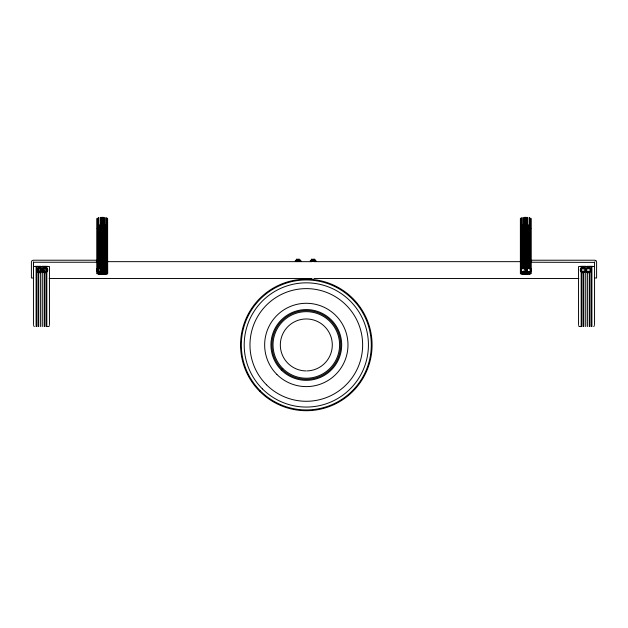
<?xml version="1.0" encoding="UTF-8"?>
<svg xmlns="http://www.w3.org/2000/svg" width="628" height="628" viewBox="0 0 628 628"><rect width="100%" height="100%" fill="white"/><g stroke="black" fill="none" stroke-linecap="round" stroke-linejoin="round"><path stroke-width="0.94" d="M96.406 262.245L96.406 260.22L33.158 260.22L31.918 260.738L31.4 261.986L31.4 278L33.425 278L33.567 262.245L96.971 262.245M49.463 325.54L48.898 326.513L46.817 326.576L46.817 271.406M594.551 325.54L593.688 326.576M595.894 260.934L596.6 261.986L596.6 278L594.575 278M101.116 217.288L101.116 274.051L102.317 273.973L102.317 224.573M524.482 271.492L524.482 274.051L525.597 274.051L525.683 224.573M99.185 272.277L99.185 273.902L97.285 273.525M522.551 272.277L522.551 273.902L520.651 273.525M33.449 266.578L36.102 266.311L36.102 326.576M105.449 272.277L105.449 273.902L107.616 273.714L107.616 218.591M528.815 272.277L528.815 273.902L530.982 273.714L530.982 218.591M103.149 273.51C116.659 273.918 87.975 273.918 101.485 273.51M526.515 273.51C540.025 273.918 511.341 273.918 524.851 273.51M98.816 271.5L99.185 273.902M522.182 271.5L522.551 273.902M98.816 273.965L101.116 273.957M522.182 273.965L524.482 273.957M97.199 228.356L99.185 228.262M520.565 228.356L522.551 228.262M105.449 228.262L107.435 228.356M528.815 228.262L530.801 228.356M98.816 228.184L100.37 228.113M522.182 228.184L523.736 228.113M103.518 273.957L105.818 273.965L105.818 217.61M526.884 273.957L529.184 273.965L529.184 271.5M101.116 228.082L102.231 228.082M102.403 228.082L103.518 228.082M524.482 228.082L525.597 228.082M525.769 228.082L526.884 228.082M295.27 260.699L300.93 260.699M310.279 260.699L315.939 260.699M295.27 261.13L300.93 261.13M310.279 261.13L315.939 261.13M107.027 261.656L312.045 261.656M314.008 261.656L520.997 261.656M36.102 266.437L36.691 266.437M38.12 266.437L38.716 266.437M40.624 266.437L42.288 266.437M44.196 266.437L44.792 266.437M46.221 266.437L46.817 266.437M581.183 266.437L581.779 266.437M583.208 266.437L583.805 266.437M585.712 266.437L587.376 266.437M589.284 266.437L589.88 266.437M591.309 266.437L591.898 266.437M102.317 273.973L103.518 274.051L103.518 217.288M525.683 273.973L526.884 274.051L526.884 217.288M49.149 278.494L312.045 278.494M314.008 278.494L578.875 278.494M527.63 228.113L529.184 228.184M104.264 228.113L105.818 228.184M34.312 326.576L33.449 325.54M596.082 260.738L594.842 260.22L531.594 260.22L531.594 262.245L594.575 262.386M594.551 266.578L591.898 266.311L591.898 326.576M107.616 273.714L107.349 219.321M578.537 325.54L579.102 326.513L581.183 326.576L581.183 266.311L578.537 266.578L578.553 324.613M594.567 261.947L594.551 324.613M591.309 326.576L591.309 266.311L589.88 266.311L589.88 268.721M589.88 271.469L589.88 326.576M589.284 268.007L589.284 266.311L587.376 266.311L587.376 268.007M589.284 271.469L589.284 326.576M587.376 271.469L587.376 326.576M585.712 326.576L585.712 266.311L583.805 266.311L583.805 268.007M583.805 271.469L583.805 326.576M583.208 268.007L583.208 266.311L581.779 266.311L581.779 326.576M583.208 271.469L583.208 326.576M530.801 218.183L530.801 268.972M530.801 271.422L530.801 273.816M529.663 217.704L529.663 267.999M529.663 272.309L529.663 273.941M529.184 217.61L529.184 268.917M528.815 224.769L528.815 268.015M527.63 217.382L527.63 268.894M527.63 271.531L527.63 274.028M527.182 217.649L527.182 273.957M525.769 217.288L525.769 274.051M525.597 217.288L525.597 274.051M524.482 217.288L524.482 268.886M524.184 217.649L524.184 267.991M524.184 271.492L524.184 273.957M523.736 217.382L523.736 268.894M523.736 271.531L523.736 274.028M522.551 224.769L522.551 268.015M522.182 217.61L522.182 268.917M521.703 217.704L521.703 268.925M521.703 271.484L521.703 273.941M520.565 218.183L520.565 273.816M520.384 218.591L520.384 273.714M314.903 260.699L314.903 259.27L311.315 259.27L311.315 260.699M314.707 259.27L314.707 260.699M313.207 259.27L313.207 260.699M311.512 259.27L311.512 260.699M299.886 260.699L299.886 259.27L296.306 259.27L296.306 260.699M298.198 259.27L298.198 260.699M296.502 259.27L296.502 260.699M107.435 218.183L107.435 273.816M106.297 217.704L106.297 273.941M105.449 224.769L105.449 268.015M104.264 217.382L104.264 268.894M104.264 271.531L104.264 274.028M103.816 217.649L103.816 267.991M103.816 268.917L103.816 271.492M103.816 272.317L103.816 273.957M102.403 217.288L102.403 274.051M102.231 217.288L102.231 274.051M100.818 217.649L100.818 273.957M100.37 217.382L100.37 268.894M100.37 271.531L100.37 274.028M99.185 224.769L99.185 268.015M98.816 217.61L98.816 268.917M98.337 217.704L98.337 267.999M98.337 272.309L98.337 273.941M97.199 218.183L97.199 268.972M97.199 271.422L97.199 273.816M97.018 218.591L97.018 273.714M49.447 324.613L49.463 266.578L46.817 266.311L46.817 268.784M46.221 268.784L46.221 266.311L44.792 266.311L44.792 268.007M46.221 271.406L46.221 326.576M44.792 272.136L44.792 326.576M44.196 268.007L44.196 266.311L42.288 266.311L42.288 326.576M44.196 272.136L44.196 326.576M40.624 268.007L40.624 266.311L38.716 266.311L38.716 268.007M40.624 272.136L40.624 326.576M38.716 272.136L38.716 326.576M38.12 268.721L38.12 266.311L36.691 266.311L36.691 326.576M38.12 271.469L38.12 326.576M33.449 261.947L33.449 324.613M306.307 370.928A25.976 25.976 0 0 1 283.652 332.236A25.976 25.976 0 0 1 328.483 331.403A25.976 25.976 0 0 1 307.273 370.905M523.579 270.998A1.052 1.052 0 0 1 523.312 271.084M583.404 270.998A1.052 1.052 0 0 1 583.145 271.084M583.074 268.996A1.052 1.052 0 0 1 583.349 269.059M588.224 271.092A1.052 1.052 0 0 1 587.949 271.029M587.894 269.082A1.052 1.052 0 0 1 588.153 269.004M38.693 268.344L37.719 270.04L38.693 271.736L40.655 271.736L41.629 270.04L40.655 268.344L38.693 268.344M44.046 268.344L43.073 270.04L44.046 271.736L46.009 271.736L46.982 270.04L46.009 268.344L44.046 268.344M98.525 268.344L97.544 270.04L98.525 271.736L100.48 271.736L101.461 270.04L100.48 268.344L98.525 268.344M103.879 268.344L102.898 270.04L103.879 271.736L105.834 271.736L106.807 270.04L105.834 268.344L103.879 268.344M523.148 268.085L521.452 269.067L521.452 271.021L523.148 272.002L524.843 271.021L524.843 269.067L523.148 268.085M528.501 268.085L526.806 269.067L526.806 271.021L528.501 272.002L530.197 271.021L530.197 269.067L528.501 268.085M582.972 268.085L581.277 269.067L581.277 271.021L582.972 272.002L584.668 271.021L584.668 269.067L582.972 268.085M588.326 268.085L586.63 269.067L586.63 271.021L588.326 272.002L590.022 271.021L590.022 269.067L588.326 268.085M259.811 391.448A65.767 65.767 0 0 0 369.837 361.971A65.767 65.767 0 0 0 289.288 281.423A65.767 65.767 0 0 0 259.811 391.448M266.476 384.783A56.332 56.332 0 0 0 360.723 359.53A56.332 56.332 0 0 0 291.73 290.536A56.332 56.332 0 0 0 266.476 384.783M262.386 388.865A62.117 62.117 0 0 0 366.312 361.022A62.117 62.117 0 0 0 290.23 284.947A62.117 62.117 0 0 0 262.386 388.865M276.854 374.406A41.66 41.66 0 0 0 346.554 355.731A41.66 41.66 0 0 0 295.529 304.706A41.66 41.66 0 0 0 276.854 374.406M281.297 369.963A35.372 35.372 0 0 0 340.478 354.106A35.372 35.372 0 0 0 297.154 310.781A35.372 35.372 0 0 0 281.297 369.963M282.011 369.248A34.367 34.367 0 0 0 339.505 353.839A34.367 34.367 0 0 0 297.413 311.755A34.367 34.367 0 0 0 282.011 369.248M260.353 390.899A64.99 64.99 0 0 0 369.083 361.767A64.99 64.99 0 0 0 289.492 282.176A64.99 64.99 0 0 0 260.353 390.899M282.781 368.479A33.276 33.276 0 0 0 338.453 353.564A33.276 33.276 0 0 0 297.696 312.799A33.276 33.276 0 0 0 282.781 368.479M521.782 272.411A2.732 2.732 0 0 0 525.879 270.04A2.732 2.732 0 0 0 521.782 267.677A2.732 2.732 0 0 0 521.782 272.411M527.135 272.411A2.732 2.732 0 0 0 531.233 270.04A2.732 2.732 0 0 0 527.135 267.677A2.732 2.732 0 0 0 527.135 272.411M581.606 272.411A2.732 2.732 0 0 0 585.704 270.04A2.732 2.732 0 0 0 581.606 267.677A2.732 2.732 0 0 0 581.606 272.411M586.96 272.411A2.732 2.732 0 0 0 591.058 270.04A2.732 2.732 0 0 0 586.96 267.677A2.732 2.732 0 0 0 586.96 272.411M104.185 270.856A1.052 1.052 0 0 0 105.889 270.213A1.052 1.052 0 0 0 104.484 269.059A1.052 1.052 0 0 0 104.185 270.856M102.921 271.979A2.732 2.732 0 0 0 107.498 270.746A2.732 2.732 0 0 0 104.146 267.402A2.732 2.732 0 0 0 102.921 271.979M98.832 270.856A1.052 1.052 0 0 0 100.543 270.213A1.052 1.052 0 0 0 99.13 269.059A1.052 1.052 0 0 0 98.832 270.856M97.568 271.979A2.732 2.732 0 0 0 102.144 270.746A2.732 2.732 0 0 0 98.792 267.402A2.732 2.732 0 0 0 97.568 271.979M44.36 270.856A1.052 1.052 0 0 0 46.064 270.213A1.052 1.052 0 0 0 44.651 269.059A1.052 1.052 0 0 0 44.36 270.856M43.096 271.979A2.732 2.732 0 0 0 47.665 270.746A2.732 2.732 0 0 0 44.321 267.402A2.732 2.732 0 0 0 43.096 271.979M39.007 270.856A1.052 1.052 0 0 0 40.71 270.213A1.052 1.052 0 0 0 39.305 269.059A1.052 1.052 0 0 0 39.007 270.856M37.743 271.979A2.732 2.732 0 0 0 42.312 270.746A2.732 2.732 0 0 0 38.967 267.402A2.732 2.732 0 0 0 37.743 271.979"/></g></svg>
